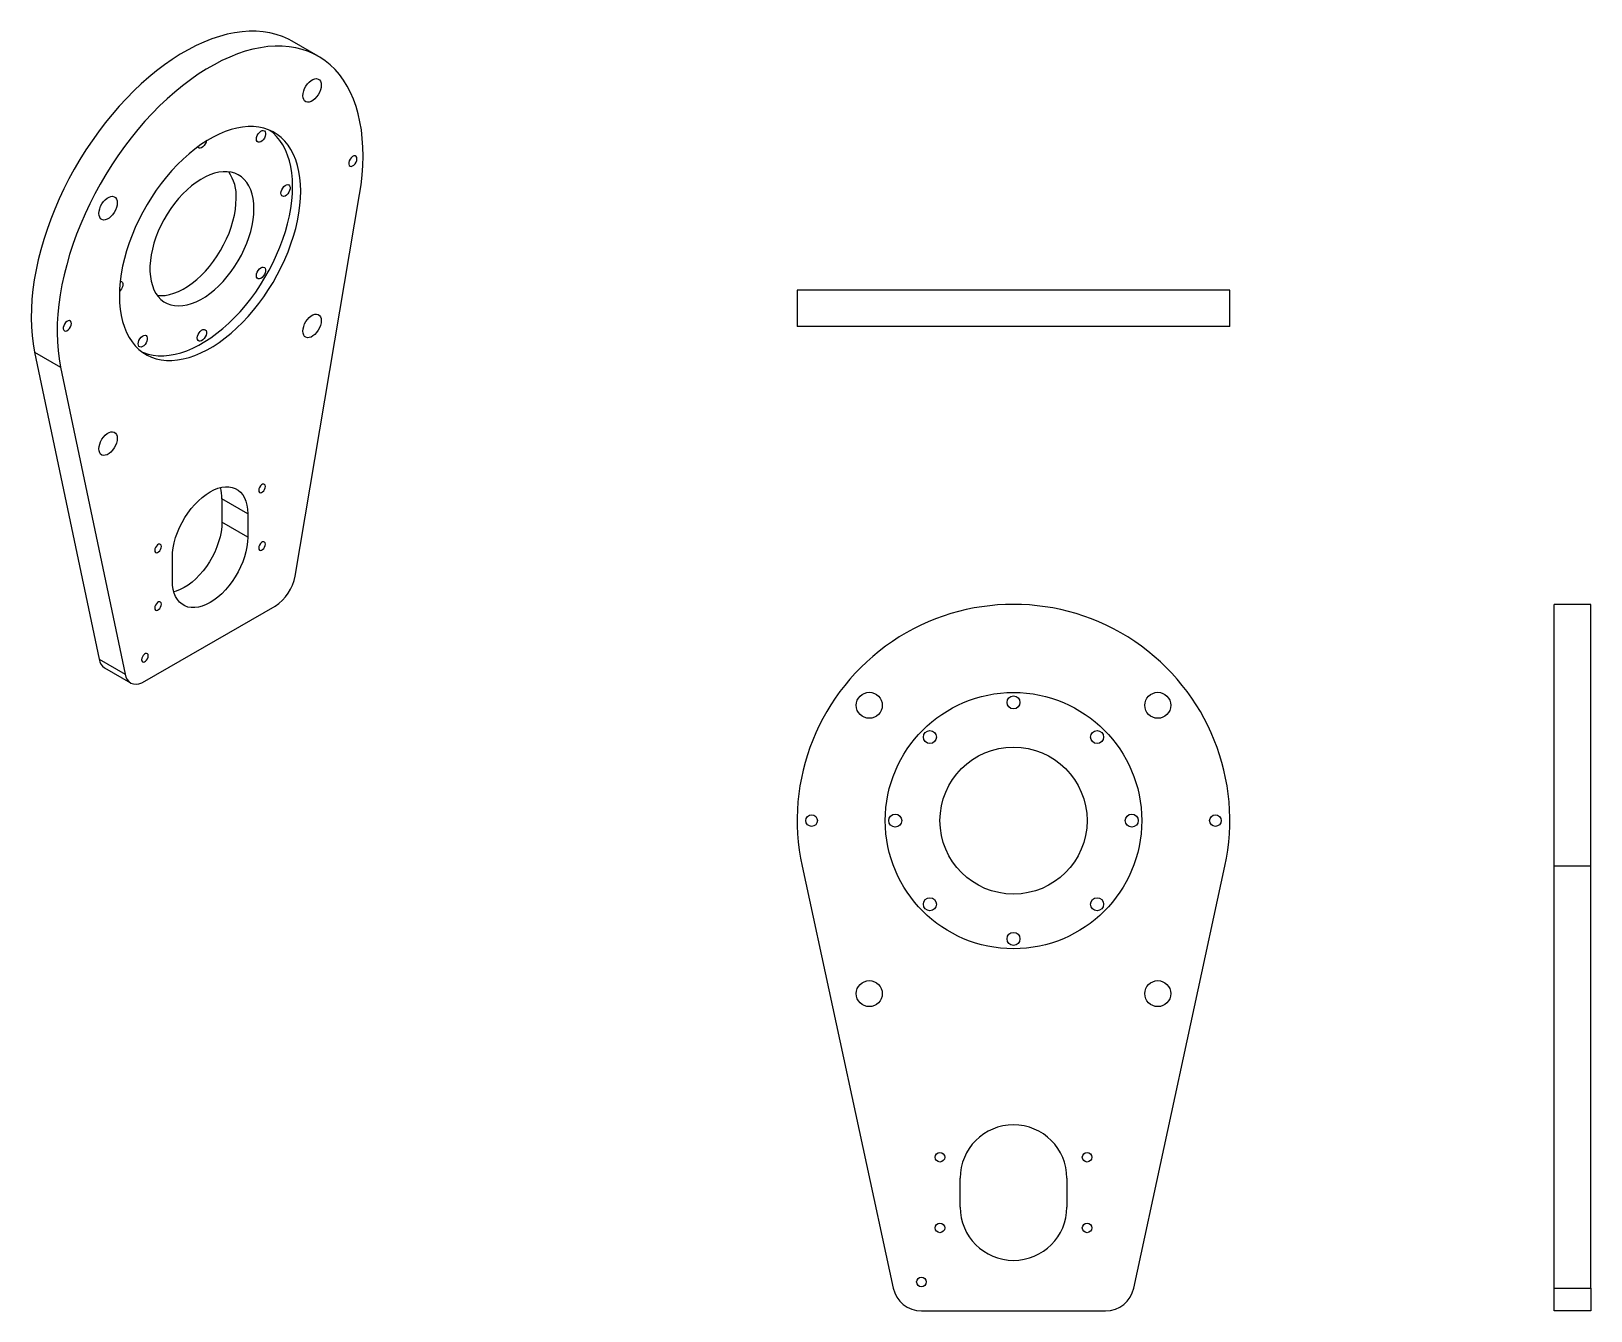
# Model space of a CAD drawing. Header units: millimetres. Extents: x 86 to 627, y 85 to 529.
import ezdxf

# ---------------------------------------------------------------- set-up
doc = ezdxf.new("R2010")
doc.units = ezdxf.units.MM

msp = doc.modelspace()

# ---------------------------------------------------------------- linework, layer by layer
at = {"color": 7, "linetype": 'Continuous', "lineweight": 25}
for p, q in [((185.42, 519.88), (176.44, 525.06)), ((177.42, 339.58), (199.76, 471.91)), ((351.47, 438.78), (351.47, 426.08)), ((501.47, 438.78), (351.47, 438.78)), ((501.47, 426.08), (501.47, 438.78)), ((501.47, 426.08), (351.47, 426.08)), ((87.11, 417.25), (96.09, 412.06)), ((87.11, 417.25), (109.46, 310.71)), ((96.09, 412.06), (118.44, 305.53)), ((161.01, 361.22), (152.03, 366.41)), ((152.03, 366.41), (152.03, 358.24)), ((161.01, 353.06), (152.03, 358.24)), ((161.01, 361.22), (161.01, 353.06)), ((134.85, 337.95), (134.85, 346.12)), ((125.35, 303.08), (170.5, 329.14)), ((626.61, 329.77), (613.91, 329.77)), ((613.91, 238.93), (613.91, 329.77)), ((626.61, 238.93), (626.61, 329.77)), ((109.46, 310.71), (118.44, 305.53)), ((111.37, 307.77), (120.35, 302.58)), ((353.16, 238.93), (384.76, 92.66)), ((468.17, 92.66), (499.78, 238.93)), ((626.61, 238.93), (613.91, 238.93)), ((613.91, 92.66), (613.91, 238.93)), ((626.61, 92.66), (626.61, 238.93)), ((407.97, 120.77), (407.97, 130.77)), ((444.97, 130.77), (444.97, 120.77)), ((613.91, 92.66), (626.61, 92.66)), ((613.91, 84.77), (613.91, 92.66)), ((626.61, 92.66), (626.61, 84.77)), ((394.54, 84.77), (458.4, 84.77)), ((626.61, 84.77), (613.91, 84.77))]:
    msp.add_line(p, q, dxfattribs=at)
at = {"color": 7, "linetype": 'Continuous', "lineweight": 25, "flags": 128}
for points in [[(176.44, 525.06), (175.08, 525.79), (173.03, 526.7), (170.88, 527.44), (168.65, 527.99), (166.34, 528.36), (163.96, 528.55), (161.51, 528.55), (159, 528.38), (156.43, 528.02), (153.82, 527.48), (151.17, 526.76), (148.49, 525.86), (145.78, 524.78), (143.06, 523.54), (140.32, 522.12), (137.58, 520.54), (134.84, 518.79), (132.11, 516.89), (129.4, 514.84), (126.72, 512.64), (124.07, 510.3), (121.46, 507.83), (118.9, 505.23), (116.38, 502.5), (113.93, 499.67), (111.55, 496.73), (109.24, 493.69), (107.01, 490.56), (104.87, 487.35), (102.81, 484.07), (100.85, 480.73), (99, 477.32), (97.25, 473.88), (95.61, 470.39), (94.09, 466.88), (92.69, 463.35), (91.41, 459.81), (90.26, 456.28), (89.24, 452.75), (88.35, 449.24), (87.6, 445.76), (86.98, 442.32), (86.5, 438.93), (86.16, 435.59), (85.97, 432.32), (85.91, 429.13), (86, 426.01), (86.23, 422.99), (86.6, 420.07), (87.11, 417.25)], [(199.76, 471.91), (200.27, 475.32), (200.64, 478.67), (200.87, 481.96), (200.96, 485.17), (200.9, 488.3), (200.71, 491.35), (200.37, 494.3), (199.89, 497.14), (199.28, 499.87), (198.53, 502.48), (197.64, 504.96), (196.62, 507.31), (195.46, 509.51), (194.19, 511.58), (192.78, 513.49), (191.26, 515.24), (189.62, 516.84), (187.88, 518.26), (186.02, 519.52), (184.06, 520.61), (182.01, 521.52), (179.86, 522.25), (177.63, 522.8), (175.32, 523.17), (172.94, 523.36), (170.49, 523.37), (167.98, 523.19), (165.41, 522.83), (162.8, 522.29), (160.15, 521.57), (157.47, 520.67), (154.76, 519.6), (152.04, 518.35), (149.3, 516.93), (146.56, 515.35), (143.82, 513.61), (141.09, 511.71), (138.38, 509.65), (135.7, 507.46), (133.05, 505.12), (130.44, 502.64), (127.88, 500.04), (125.37, 497.32), (122.92, 494.49), (120.53, 491.55), (118.22, 488.51), (115.99, 485.38), (113.85, 482.17), (111.79, 478.89), (109.83, 475.54), (107.98, 472.14), (106.23, 468.69), (104.59, 465.21), (103.07, 461.7), (101.67, 458.17), (100.39, 454.63), (99.24, 451.09), (98.22, 447.56), (97.33, 444.06), (96.58, 440.58), (95.96, 437.14), (95.48, 433.74), (95.15, 430.41), (94.95, 427.14), (94.89, 423.94), (94.98, 420.83), (95.21, 417.8), (95.58, 414.88), (96.09, 412.06)], [(180.1, 506.16), (180.17, 506.96), (180.38, 507.81), (180.71, 508.67), (181.15, 509.5), (181.69, 510.26), (182.3, 510.92), (182.95, 511.46), (183.61, 511.84), (184.27, 512.06), (184.87, 512.1), (185.41, 511.95), (185.86, 511.64), (186.19, 511.17), (186.39, 510.56), (186.46, 509.83), (186.39, 509.03), (186.19, 508.18), (185.86, 507.32), (185.41, 506.49), (184.87, 505.73), (184.27, 505.07), (183.61, 504.53), (182.95, 504.15), (182.3, 503.93), (181.69, 503.89), (181.15, 504.04), (180.71, 504.35), (180.38, 504.82), (180.17, 505.43), (180.1, 506.16)], [(179.36, 473.07), (179.29, 475.45), (179.08, 477.74), (178.73, 479.93), (178.24, 482.01), (177.62, 483.97), (176.86, 485.8), (175.98, 487.49), (174.97, 489.03), (173.84, 490.42), (172.59, 491.66), (171.24, 492.73), (169.78, 493.63), (168.22, 494.35), (166.57, 494.91), (164.84, 495.28), (163.03, 495.47), (161.16, 495.48), (159.22, 495.31), (157.24, 494.96), (155.21, 494.44), (153.15, 493.73), (151.07, 492.85), (148.98, 491.8), (146.88, 490.59), (144.78, 489.22), (142.7, 487.69), (140.64, 486.02), (138.61, 484.21), (136.63, 482.27), (134.7, 480.21), (132.82, 478.03), (131.01, 475.75), (129.28, 473.38), (127.63, 470.93), (126.08, 468.4), (124.62, 465.81), (123.26, 463.18), (122.01, 460.5), (120.88, 457.81), (119.87, 455.1), (118.99, 452.39), (118.24, 449.69), (117.61, 447.01), (117.13, 444.37), (116.78, 441.78), (116.57, 439.24), (116.5, 436.78), (116.57, 434.39), (116.78, 432.1), (117.13, 429.91), (117.61, 427.83), (118.24, 425.88), (118.99, 424.05), (119.87, 422.36), (120.88, 420.81), (122.01, 419.42), (123.26, 418.19), (124.62, 417.12), (126.08, 416.22), (127.63, 415.49), (129.28, 414.94), (131.01, 414.57), (132.82, 414.37), (134.7, 414.36), (136.63, 414.53), (138.61, 414.88), (140.64, 415.41), (142.7, 416.12), (144.78, 416.99), (146.88, 418.04), (148.98, 419.25), (151.07, 420.63), (153.15, 422.15), (155.21, 423.82), (157.24, 425.63), (159.22, 427.57), (161.16, 429.64), (163.03, 431.81), (164.84, 434.09), (166.57, 436.47), (168.22, 438.92), (169.78, 441.45), (171.24, 444.03), (172.59, 446.67), (173.84, 449.34), (174.97, 452.04), (175.98, 454.75), (176.86, 457.46), (177.62, 460.16), (178.24, 462.83), (178.73, 465.47), (179.08, 468.07), (179.29, 470.6), (179.36, 473.07)], [(164.01, 491.14), (164.08, 491.73), (164.28, 492.34), (164.61, 492.93), (165.02, 493.44), (165.48, 493.83), (165.95, 494.06), (166.39, 494.11), (166.76, 493.99), (167.03, 493.69), (167.17, 493.24), (167.17, 492.7), (167.03, 492.09), (166.76, 491.49), (166.39, 490.93), (165.95, 490.48), (165.48, 490.16), (165.02, 490.02), (164.61, 490.05), (164.28, 490.27), (164.08, 490.64), (164.01, 491.14)], [(176.53, 474.7), (176.46, 477.08), (176.25, 479.38), (175.9, 481.57), (175.41, 483.64), (174.79, 485.6), (174.04, 487.43), (173.15, 489.12), (172.14, 490.66), (171.01, 492.06), (169.77, 493.29), (168.69, 494.16)], [(146.63, 490.44), (146.53, 490.06), (146.26, 489.46), (145.89, 488.9), (145.45, 488.45), (144.98, 488.13), (144.52, 487.99), (144.11, 488.02), (143.78, 488.24), (143.66, 488.42)], [(198.84, 484.31), (198.76, 484.8), (198.54, 485.14), (198.2, 485.31), (197.77, 485.28), (197.31, 485.06), (196.86, 484.66), (196.47, 484.15), (196.18, 483.56), (196.03, 482.96), (196.03, 482.42), (196.18, 482), (196.47, 481.74), (196.86, 481.67), (197.31, 481.8), (197.77, 482.11), (198.2, 482.58), (198.54, 483.14), (198.76, 483.74), (198.84, 484.31)], [(163.13, 466.96), (163.06, 468.76), (162.85, 470.47), (162.5, 472.06), (162.01, 473.54), (161.39, 474.88), (160.65, 476.08), (159.78, 477.12), (158.8, 478), (157.71, 478.72), (156.52, 479.26), (155.24, 479.63), (153.88, 479.81), (152.46, 479.81), (150.97, 479.63), (149.44, 479.27), (147.88, 478.73), (146.29, 478.02), (144.7, 477.14), (143.11, 476.1), (141.53, 474.91), (139.98, 473.57), (138.48, 472.1), (137.02, 470.51), (135.63, 468.8), (134.31, 467.01), (133.07, 465.13), (131.93, 463.18), (130.9, 461.18), (129.97, 459.15), (129.16, 457.09), (128.48, 455.04), (127.93, 452.99), (127.51, 450.97), (127.23, 448.99), (127.08, 447.08), (127.08, 445.24), (127.23, 443.48), (127.51, 441.83), (127.93, 440.3), (128.48, 438.89), (129.16, 437.62), (129.97, 436.49), (130.9, 435.53), (131.93, 434.73), (133.07, 434.1), (134.31, 433.64), (135.63, 433.37), (137.02, 433.28), (138.48, 433.37), (139.98, 433.64), (141.53, 434.09), (143.11, 434.71), (144.7, 435.51), (146.29, 436.47), (147.88, 437.59), (149.44, 438.86), (150.97, 440.26), (152.46, 441.79), (153.88, 443.44), (155.24, 445.19), (156.52, 447.03), (157.71, 448.95), (158.8, 450.92), (159.78, 452.94), (160.65, 454.99), (161.39, 457.05), (162.01, 459.1), (162.5, 461.14), (162.85, 463.14), (163.06, 465.08), (163.13, 466.96)], [(109.39, 465.34), (109.46, 466.14), (109.66, 466.99), (110, 467.85), (110.44, 468.68), (110.98, 469.44), (111.59, 470.1), (112.24, 470.64), (112.9, 471.02), (113.55, 471.24), (114.16, 471.28), (114.7, 471.13), (115.15, 470.82), (115.48, 470.35), (115.68, 469.74), (115.75, 469.01), (115.68, 468.21), (115.48, 467.36), (115.15, 466.5), (114.7, 465.67), (114.16, 464.91), (113.55, 464.25), (112.9, 463.71), (112.24, 463.33), (111.59, 463.11), (110.98, 463.07), (110.44, 463.21), (110, 463.53), (109.66, 464), (109.46, 464.61), (109.39, 465.34)], [(124.33, 417.32), (124.81, 417.12), (126.45, 416.57), (128.19, 416.2), (129.99, 416.01), (131.87, 415.99), (133.8, 416.16), (135.79, 416.51), (137.81, 417.04), (139.87, 417.75), (141.95, 418.63), (144.05, 419.67), (146.15, 420.89), (148.24, 422.26), (150.33, 423.78), (152.38, 425.46), (154.41, 427.27), (156.39, 429.21), (158.33, 431.27), (160.2, 433.45), (162.01, 435.73), (163.74, 438.1), (165.39, 440.55), (166.95, 443.08), (168.41, 445.67), (169.77, 448.3), (171.01, 450.97), (172.14, 453.67), (173.15, 456.38), (174.04, 459.09), (174.79, 461.79), (175.41, 464.47), (175.9, 467.11), (176.25, 469.7), (176.46, 472.24), (176.53, 474.7)], [(129.65, 436.9), (130.87, 436.83), (132.32, 436.92), (133.83, 437.19), (135.38, 437.64), (136.96, 438.26), (138.55, 439.06), (140.14, 440.02), (141.73, 441.14), (143.29, 442.41), (144.82, 443.81), (146.3, 445.35), (147.73, 446.99), (149.09, 448.75), (150.37, 450.59), (151.55, 452.5), (152.64, 454.47), (153.63, 456.49), (154.5, 458.54), (155.24, 460.6), (155.86, 462.65), (156.35, 464.69), (156.7, 466.69), (156.91, 468.64), (156.98, 470.52)], [(172.5, 472.37), (172.57, 472.96), (172.78, 473.57), (173.1, 474.16), (173.51, 474.67), (173.97, 475.06), (174.44, 475.29), (174.89, 475.34), (175.26, 475.22), (175.52, 474.92), (175.66, 474.47), (175.66, 473.93), (175.52, 473.32), (175.26, 472.72), (174.89, 472.16), (174.44, 471.71), (173.97, 471.39), (173.51, 471.25), (173.1, 471.28), (172.78, 471.5), (172.57, 471.87), (172.5, 472.37)], [(125.92, 468.13), (125.76, 467.82), (125.49, 467.38)], [(164.01, 443.8), (164.08, 444.38), (164.28, 444.99), (164.61, 445.58), (165.02, 446.09), (165.48, 446.48), (165.95, 446.71), (166.39, 446.77), (166.76, 446.64), (167.03, 446.34), (167.17, 445.9), (167.17, 445.35), (167.03, 444.75), (166.76, 444.14), (166.39, 443.59), (165.95, 443.13), (165.48, 442.82), (165.02, 442.67), (164.61, 442.71), (164.28, 442.92), (164.08, 443.3), (164.01, 443.8)], [(116.79, 441.87), (116.9, 441.87), (117.27, 441.74), (117.54, 441.44), (117.68, 441), (117.68, 440.45), (117.54, 439.85), (117.27, 439.24), (116.9, 438.69), (116.52, 438.29)], [(99.84, 427.17), (99.77, 427.65), (99.55, 428), (99.2, 428.16), (98.78, 428.13), (98.31, 427.91), (97.86, 427.52), (97.47, 427), (97.19, 426.41), (97.03, 425.81), (97.03, 425.27), (97.19, 424.85), (97.47, 424.59), (97.86, 424.53), (98.31, 424.65), (98.78, 424.97), (99.2, 425.43), (99.55, 425.99), (99.77, 426.59), (99.84, 427.17)], [(180.1, 424.5), (180.17, 425.31), (180.38, 426.16), (180.71, 427.01), (181.15, 427.84), (181.69, 428.6), (182.3, 429.27), (182.95, 429.8), (183.61, 430.19), (184.27, 430.4), (184.87, 430.44), (185.41, 430.3), (185.86, 429.99), (186.19, 429.51), (186.39, 428.9), (186.46, 428.18), (186.39, 427.37), (186.19, 426.52), (185.86, 425.67), (185.41, 424.84), (184.87, 424.08), (184.27, 423.41), (183.61, 422.88), (182.95, 422.49), (182.3, 422.28), (181.69, 422.24), (181.15, 422.38), (180.71, 422.69), (180.38, 423.17), (180.17, 423.78), (180.1, 424.5)], [(123.01, 420.13), (123.08, 420.71), (123.28, 421.32), (123.61, 421.91), (124.02, 422.42), (124.48, 422.81), (124.95, 423.04), (125.39, 423.1), (125.76, 422.97), (126.03, 422.67), (126.17, 422.23), (126.17, 421.68), (126.03, 421.08), (125.76, 420.47), (125.39, 419.92), (124.95, 419.46), (124.48, 419.15), (124.02, 419), (123.61, 419.04), (123.28, 419.25), (123.08, 419.63), (123.01, 420.13)], [(143.51, 422.16), (143.58, 422.74), (143.78, 423.35), (144.11, 423.94), (144.52, 424.45), (144.98, 424.84), (145.45, 425.07), (145.89, 425.13), (146.26, 425), (146.53, 424.7), (146.67, 424.26), (146.67, 423.71), (146.53, 423.11), (146.26, 422.5), (145.89, 421.95), (145.45, 421.49), (144.98, 421.18), (144.52, 421.03), (144.11, 421.07), (143.78, 421.28), (143.58, 421.66), (143.51, 422.16)], [(109.39, 383.68), (109.46, 384.49), (109.66, 385.34), (110, 386.19), (110.44, 387.02), (110.98, 387.78), (111.59, 388.45), (112.24, 388.98), (112.9, 389.37), (113.55, 389.58), (114.16, 389.62), (114.7, 389.48), (115.15, 389.17), (115.48, 388.69), (115.68, 388.08), (115.75, 387.36), (115.68, 386.55), (115.48, 385.7), (115.15, 384.85), (114.7, 384.02), (114.16, 383.26), (113.55, 382.59), (112.9, 382.06), (112.24, 381.67), (111.59, 381.46), (110.98, 381.42), (110.44, 381.56), (110, 381.87), (109.66, 382.35), (109.46, 382.96), (109.39, 383.68)], [(134.85, 346.12), (134.92, 347.74), (135.13, 349.43), (135.49, 351.16), (135.98, 352.92), (136.6, 354.68), (137.34, 356.44), (138.21, 358.17), (139.17, 359.84), (140.24, 361.45), (141.39, 362.98), (142.61, 364.4), (143.88, 365.7), (145.21, 366.88), (146.56, 367.91), (147.93, 368.78), (149.29, 369.48), (150.65, 370.02), (151.97, 370.37), (153.25, 370.54), (154.47, 370.53), (155.62, 370.33), (156.68, 369.95), (157.65, 369.39), (158.51, 368.66), (159.26, 367.76), (159.88, 366.71), (160.37, 365.52), (160.72, 364.2), (160.94, 362.76), (161.01, 361.22)], [(167.12, 370.67), (167.05, 371.09), (166.85, 371.38), (166.54, 371.5), (166.16, 371.44), (165.76, 371.21), (165.37, 370.83), (165.06, 370.35), (164.86, 369.83), (164.79, 369.33), (164.86, 368.91), (165.06, 368.62), (165.37, 368.5), (165.76, 368.56), (166.16, 368.79), (166.54, 369.17), (166.85, 369.65), (167.05, 370.17), (167.12, 370.67)], [(152.03, 358.24), (151.96, 356.62), (151.74, 354.94), (151.39, 353.2), (150.9, 351.45), (150.28, 349.68), (149.53, 347.92), (148.67, 346.19), (147.7, 344.52), (146.64, 342.91), (145.49, 341.38), (144.27, 339.96), (142.99, 338.66), (141.67, 337.48), (140.31, 336.46), (138.95, 335.58), (137.58, 334.88), (136.23, 334.34), (135.35, 334.09)], [(161.01, 353.06), (160.94, 351.44), (160.72, 349.75), (160.37, 348.02), (159.88, 346.26), (159.26, 344.49), (158.51, 342.74), (157.65, 341.01), (156.68, 339.33), (155.62, 337.72), (154.47, 336.2), (153.25, 334.78), (151.97, 333.47), (150.65, 332.3), (149.29, 331.27), (147.93, 330.4), (146.56, 329.69), (145.21, 329.16), (143.88, 328.81), (142.61, 328.63), (141.39, 328.65), (140.24, 328.85), (139.17, 329.23), (138.21, 329.79), (137.34, 330.52), (136.6, 331.41), (135.98, 332.46), (135.49, 333.66), (135.13, 334.98), (134.92, 336.42), (134.85, 337.95)], [(167.12, 350.67), (167.05, 351.09), (166.85, 351.38), (166.54, 351.5), (166.16, 351.44), (165.76, 351.21), (165.37, 350.83), (165.06, 350.35), (164.86, 349.82), (164.79, 349.32), (164.86, 348.9), (165.06, 348.61), (165.37, 348.49), (165.76, 348.55), (166.16, 348.79), (166.54, 349.17), (166.85, 349.65), (167.05, 350.17), (167.12, 350.67)], [(131.06, 349.86), (130.99, 350.28), (130.79, 350.56), (130.48, 350.69), (130.1, 350.63), (129.69, 350.39), (129.31, 350.01), (129, 349.53), (128.8, 349.01), (128.73, 348.51), (128.8, 348.09), (129, 347.8), (129.31, 347.68), (129.69, 347.74), (130.1, 347.97), (130.48, 348.35), (130.79, 348.83), (130.99, 349.35), (131.06, 349.86)], [(131.06, 329.85), (130.99, 330.27), (130.79, 330.56), (130.48, 330.68), (130.1, 330.62), (129.69, 330.39), (129.31, 330.01), (129, 329.53), (128.8, 329.01), (128.73, 328.5), (128.8, 328.08), (129, 327.8), (129.31, 327.67), (129.69, 327.73), (130.1, 327.97), (130.48, 328.35), (130.79, 328.83), (130.99, 329.35), (131.06, 329.85)], [(126.52, 311.92), (126.45, 312.34), (126.24, 312.62), (125.93, 312.75), (125.55, 312.69), (125.15, 312.45), (124.77, 312.07), (124.46, 311.59), (124.25, 311.07), (124.18, 310.57), (124.25, 310.15), (124.46, 309.86), (124.77, 309.74), (125.15, 309.8), (125.55, 310.03), (125.93, 310.41), (126.24, 310.89), (126.45, 311.41), (126.52, 311.92)], [(118.44, 305.53), (118.74, 304.52), (119.19, 303.67), (119.79, 302.99), (120.51, 302.5), (121.34, 302.2), (122.26, 302.11), (123.25, 302.23), (124.29, 302.56), (125.35, 303.08)]]:
    msp.add_lwpolyline(points, dxfattribs=at)
at = {"color": 7, "linetype": 'Continuous', "lineweight": 25}
for centre, radius in [((376.47, 294.77), 4.5), ((426.47, 254.77), 44.45), ((426.47, 295.77), 2.25), ((476.47, 294.77), 4.5), ((397.48, 283.76), 2.25), ((455.46, 283.76), 2.25), ((426.47, 254.77), 25.5), ((356.47, 254.77), 2), ((385.47, 254.77), 2.25), ((467.47, 254.77), 2.25), ((496.47, 254.77), 2), ((397.48, 225.78), 2.25), ((455.46, 225.78), 2.25), ((426.47, 213.77), 2.25), ((376.47, 194.77), 4.5), ((476.47, 194.77), 4.5), ((400.97, 138.02), 1.65), ((451.97, 138.02), 1.65), ((400.97, 113.52), 1.65), ((451.97, 113.52), 1.65), ((394.54, 94.77), 1.65)]:
    msp.add_circle(centre, radius, dxfattribs=at)
for centre, radius, start, end in [((142.24, 471.38), 14.77, 356.6326, 34.5787), ((138.21, 366.57), 13.82, 359.3354, 15.5472), ((162.01, 342.28), 15.64, 302.8921, 350.0506), ((426.47, 254.77), 75, 347.8079, 192.1921), ((113.65, 311.34), 4.24, 188.5406, 237.4262), ((426.47, 130.77), 18.5, 0, 180), ((426.47, 120.77), 18.5, 180, 0), ((394.54, 94.77), 10, 192.1921, 270), ((458.4, 94.77), 10, 270, 347.8079)]:
    msp.add_arc(centre, radius, start, end, dxfattribs=at)

doc.saveas('drawing.dxf')
